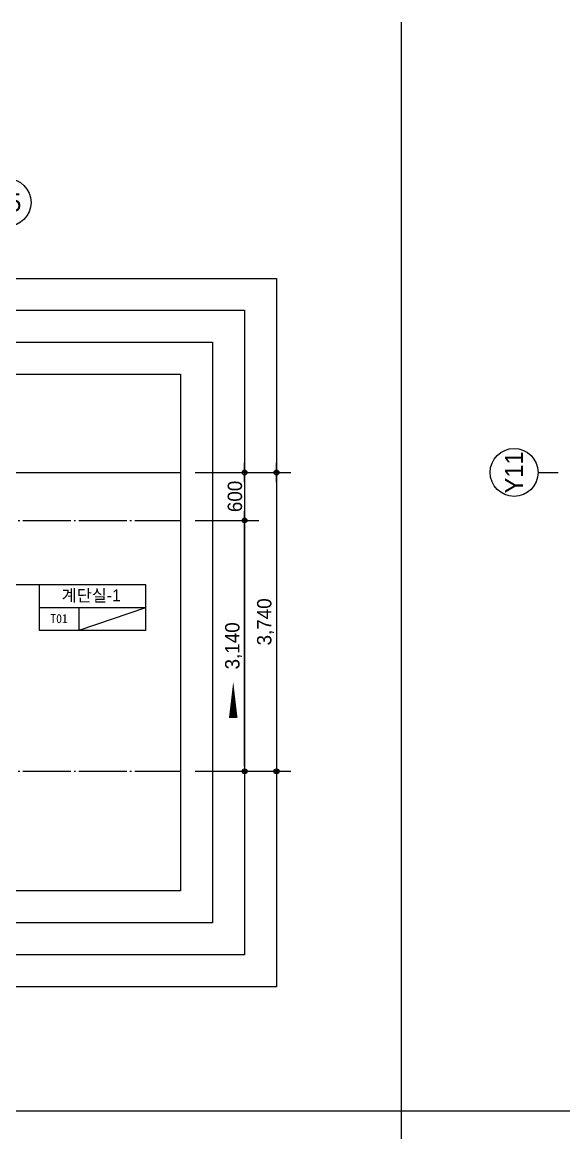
# Model space of a CAD drawing. Header units: millimetres. Extents: x 252711992 to 505989238, y 504776675 to 1009617600.
# Drawn here: x 252725345 to 252732126, y 504818065 to 504831962 of the extents above; entities that cross this region are included whole.
import ezdxf
from ezdxf.enums import TextEntityAlignment as Align
from ezdxf.xclip import XClip

# ---------------------------------------------------------------- set-up
doc = ezdxf.new("R2010")
doc.units = ezdxf.units.MM
doc.header["$XCLIPFRAME"] = 0
doc.linetypes.add('CEN', pattern=[35, 30, -2, 1, -2])
for name, color, linetype in [('$ZCDB_AUDIT_GENERATED_600D18', 7, 'Continuous'), ('4A.TEC CEN', 1, 'CEN'), ('4A.TEC TEXT 2', 3, 'Continuous'), ('4A.TEC 심볼', 7, 'Continuous'), ('ROM', 7, 'Continuous'), ('SYM', 1, 'Continuous'), ('TEXT', 7, 'Continuous')]:
    doc.layers.add(name, color=color, linetype=linetype)
doc.layers.add('DEFPOINT', color=135, linetype='Continuous', plot=False)
doc.styles.add('1', font='')
doc.styles.add('GHS', font='malgun.ttf')
doc.styles.add('나눔고딕', font='')
doc.styles.add('돋움', font='')
doc.styles.add('울릉도L', font='')
doc.styles.get('1').set_extended_font_data('DotumChe')
doc.styles.get('나눔고딕').set_extended_font_data('Dotum')
doc.styles.get('돋움').set_extended_font_data('Dotum')
doc.styles.get('울릉도L').set_extended_font_data('Dotum')
doc.dimstyles.new('DIM_600(외부치수)', dxfattribs={"dimscale": 400, "dimtxt": 3.3, "dimasz": 1, "dimexe": 2, "dimexo": 2, "dimgap": 1, "dimtad": 1, "dimdec": 0, "dimdsep": 46, "dimlunit": 6, "dimtxsty": '나눔고딕', "dimblk1": 'DIMDOT', "dimblk2": 'DIMDOT', "dimsah": 1, "dimcen": 2.5, "dimdle": 1.5, "dimclrd": 8, "dimclre": 8, "dimclrt": 3, "dimadec": 0, "dimazin": 0, "dimtfac": 1, "dimtdec": 0, "dimtix": 1, "dimtmove": 2, "dimatfit": 3, "dimldrblk": 'DIMDOT', "dimfxl": 1, "dimtvp": 1, "dimtolj": 1, "dimtzin": 0, "dimarcsym": 0})

# ---------------------------------------------------------------- blocks, each defined once
blk = doc.blocks.new('ccs122')
at = {"layer": '4A.TEC 심볼'}
blk.add_line((0, 8), (0, 3), dxfattribs=at)
blk.add_circle((0, 14), 6, dxfattribs=at)
at = {"layer": '4A.TEC TEXT 2', "color": 3, "style": 'GHS'}
blk.add_attdef('NO', text='', height=4.5, dxfattribs=at).set_placement((-0.01, 14.02), align=Align.MIDDLE_CENTER)
blk = doc.blocks.new('dwgFD3B')
at = {"layer": '4A.TEC CEN', "color": 250, "ltscale": 500}
blk.add_line((49194.51, -103936.83, -3333.33), (358000, -103936.83, -3333.33), dxfattribs=at)
blk = doc.blocks.new('A$C6C9969DE')
at = {"layer": 'ROM', "color": 0, "linetype": 'Continuous'}
for p, q in [((0, 510), (2400, 510)), ((900, 0), (900, 510))]:
    blk.add_line(p, q, dxfattribs=at)
blk.add_lwpolyline([(0, 0), (2400, 0), (2400, 1020), (0, 1020)], close=True, dxfattribs=at)
blk = doc.blocks.new('DIMDOT')
at = {"color": 0}
blk.add_line((-2, 0), (2, 0), dxfattribs=at)
for radius in [0.5, 0.25]:
    blk.add_circle((0, 0), radius, dxfattribs=at)
blk = doc.blocks.new('*D797')
at = {"layer": '$ZCDB_AUDIT_GENERATED_600D18', "color": 8, "lineweight": -2, "transparency": 16777216}
for p, q in [((252727509, 504826328), (252728709, 504826328)), ((252728529, 504826268), (252728529, 504822648)), ((252727509, 504822588), (252728709, 504822588))]:
    blk.add_line(p, q, dxfattribs=at)
at = {"layer": 'Defpoints', "color": 0, "transparency": 16777216}
for p in [(252727329, 504826328, 0), (252727329, 504822588, 0), (252728529, 504822588)]:
    blk.add_point(p, dxfattribs=at)
at = {"layer": '$ZCDB_AUDIT_GENERATED_600D18', "color": 8, "lineweight": -2, "transparency": 16777216, "xscale": 60, "yscale": 60, "zscale": 60}
for p, rotation in [((252728529, 504826328), 90), ((252728529, 504822588), 270)]:
    blk.add_blockref('DIMDOT', p, dxfattribs=dict(at, rotation=rotation))
at = {"layer": '$ZCDB_AUDIT_GENERATED_600D18', "color": 3, "transparency": 16777216, "insert": (252728392, 504824458), "char_height": 180, "attachment_point": 5, "rotation": 90, "style": '나눔고딕'}
blk.add_mtext('\\A1;3,740', dxfattribs=at)
blk = doc.blocks.new('*D798')
at = {"layer": '$ZCDB_AUDIT_GENERATED_600D18', "color": 8, "lineweight": -2, "transparency": 16777216}
for p, q in [((252727509, 504826328), (252728309, 504826328)), ((252728129, 504826268), (252728129, 504825788)), ((252727509, 504825728), (252728309, 504825728))]:
    blk.add_line(p, q, dxfattribs=at)
at = {"layer": 'Defpoints', "color": 0, "transparency": 16777216}
for p in [(252727329, 504826328, 0), (252727329, 504825728, 0), (252728129, 504825728)]:
    blk.add_point(p, dxfattribs=at)
at = {"layer": '$ZCDB_AUDIT_GENERATED_600D18', "color": 8, "lineweight": -2, "transparency": 16777216, "xscale": 60, "yscale": 60, "zscale": 60}
for p, rotation in [((252728129, 504826328), 90), ((252728129, 504825728), 270)]:
    blk.add_blockref('DIMDOT', p, dxfattribs=dict(at, rotation=rotation))
at = {"layer": '$ZCDB_AUDIT_GENERATED_600D18', "color": 3, "transparency": 16777216, "insert": (252728009, 504826028), "char_height": 180, "attachment_point": 5, "rotation": 90, "style": '나눔고딕'}
blk.add_mtext('\\A1;600', dxfattribs=at)
blk = doc.blocks.new('*D799')
at = {"layer": '$ZCDB_AUDIT_GENERATED_600D18', "color": 8, "lineweight": -2, "transparency": 16777216}
for p, q in [((252727509, 504825728), (252728309, 504825728)), ((252728129, 504822648), (252728129, 504825668)), ((252727509, 504822588), (252728309, 504822588))]:
    blk.add_line(p, q, dxfattribs=at)
at = {"layer": 'Defpoints', "color": 0, "transparency": 16777216}
for p in [(252727329, 504825728, 0), (252728129, 504825728), (252727329, 504822588, 0)]:
    blk.add_point(p, dxfattribs=at)
at = {"layer": '$ZCDB_AUDIT_GENERATED_600D18', "color": 8, "lineweight": -2, "transparency": 16777216, "xscale": 60, "yscale": 60, "zscale": 60}
for p, rotation in [((252728129, 504825728), 90), ((252728129, 504822588), 270)]:
    blk.add_blockref('DIMDOT', p, dxfattribs=dict(at, rotation=rotation))
at = {"layer": '$ZCDB_AUDIT_GENERATED_600D18', "color": 3, "transparency": 16777216, "insert": (252727992, 504824158), "char_height": 180, "attachment_point": 5, "rotation": 90, "style": '나눔고딕'}
blk.add_mtext('\\A1;3,140', dxfattribs=at)

msp = doc.modelspace()

# ---------------------------------------------------------------- linework, layer by layer
msp.add_line((252726059.09, 504824355.34), (252726892.42, 504824638.67))
at = {"layer": '4A.TEC CEN', "ltscale": 20}
for p, q in [((252715554.04, 504825728.18), (252727329.04, 504825728.18)), ((252715554.04, 504822588.18), (252727329.04, 504822588.18))]:
    msp.add_line(p, q, dxfattribs=at)
at = {"layer": 'DEFPOINT'}
for p, q in [((252730091.54, 504831962.29, 3333.33), (252730091.54, 504804712.29, 3333.33)), ((252748191.54, 504818337.29, 3333.33), (252711991.54, 504818337.29, 3333.33))]:
    msp.add_line(p, q, dxfattribs=at)
at = {"layer": 'DEFPOINT', "elevation": 3333.33}
for points in [[(252714354.04, 504828757.16), (252728529.04, 504828757.16), (252728529.04, 504819892.16), (252714354.04, 504819892.16)], [(252714754.04, 504828357.16), (252728129.04, 504828357.16), (252728129.04, 504820292.16), (252714754.04, 504820292.16)], [(252715154.04, 504827957.16), (252727729.04, 504827957.16), (252727729.04, 504820692.16), (252715154.04, 504820692.16)], [(252715554.04, 504827557.16), (252727329.04, 504827557.16), (252727329.04, 504821092.16), (252715554.04, 504821092.16)]]:
    msp.add_lwpolyline(points, close=True, dxfattribs=at)
at = {"layer": 'SYM'}
msp.add_lwpolyline([(252727987.23, 504823709.99, 0, 106.74, 0), (252727987.23, 504823257.12, 0, 0, 0), (252726674.28, 504823257.12, 0, 0, 0)], format="xyseb", dxfattribs=at)
at = {"layer": 'TEXT'}
msp.add_line((252725559.09, 504824922.01), (252724138.6, 504824922.01), dxfattribs=at)

# ---------------------------------------------------------------- block references
ref = msp.add_blockref('dwgFD3B', (252516347.67, 504930265.01, -1666.22))
XClip(ref).set_block_clipping_path([(199206.3709577918, -109172.850899756), (210981.3709591925, -102707.850900948)])
at = {"layer": '4A.TEC 심볼'}
ref = msp.add_blockref('ccs122', (252725155.3, 504829007.16, 0), dxfattribs=dict(at, xscale=49.99999977496833, yscale=49.99999977496833, zscale=49.99999977496833))
ref.add_attrib('NO', 'X5', dxfattribs={"layer": '0', "color": 3, "height": 225, "style": '울릉도L'}).set_placement((252725154.99, 504829708.06, 0), align=Align.MIDDLE_CENTER)
ref = msp.add_blockref('ccs122', (252732204.04, 504826328.18, -4999.55), dxfattribs=dict(at, xscale=49.99999977496833, yscale=49.99999977496833, zscale=49.99999977496833, rotation=90))
ref.add_attrib('NO', 'Y11', dxfattribs={"layer": '0', "color": 3, "height": 225, "rotation": 90, "style": '울릉도L'}).set_placement((252731503.15, 504826327.87, -4999.55), align=Align.MIDDLE_CENTER)
at = {"layer": 'TEXT', "xscale": 0.5555555568112274, "yscale": 0.5555555568112274, "zscale": 0.5555555568112274}
msp.add_blockref('A$C6C9969DE', (252725559.09, 504824355.34), dxfattribs=at)

# ---------------------------------------------------------------- texts
at = {"layer": 'TEXT'}
for s, height, style, p in [('계단실-1', 150, '돋움', (252726208.99, 504824789.5)), ('T01', 112.5, '1', (252725806.23, 504824499.03))]:
    msp.add_text(s, height=height, dxfattribs=dict(at, style=style)).set_placement(p, align=Align.MIDDLE_CENTER)

# ---------------------------------------------------------------- dimensions: what is measured, and where the dimension line sits
at = {"layer": '$ZCDB_AUDIT_GENERATED_600D18'}
for base, p1, p2, angle, picture, middle in [((252728529.04, 504822588.18, -4999.55), (252727329.04, 504826328.18, -4999.55), (252727329.04, 504822588.18, -4999.55), 270, '*D797', (252728391.58, 504824458.18, -4999.55)), ((252728129.04, 504825728.18, -4999.55), (252727329.04, 504826328.18, -4999.55), (252727329.04, 504825728.18, -4999.55), 270, '*D798', (252728008.92, 504826028.18, -4999.55)), ((252728129.04, 504825728.18, -4999.55), (252727329.04, 504822588.18, -4999.55), (252727329.04, 504825728.18, -4999.55), 90, '*D799', (252727991.58, 504824158.18, -4999.55))]:
    dim = msp.add_linear_dim(base=base, p1=p1, p2=p2, angle=angle, dimstyle='DIM_600(외부치수)', override={"dimscale": 300, "dimtxt": 0.6, "dimasz": 0.2, "dimexe": 0.6, "dimexo": 0.6, "dimgap": 0.1, "dimdec": 1, "dimblk1": 'DIMDOT', "dimblk2": 'DIMDOT', "dimdle": 0.5}, dxfattribs=at)
    dim.commit()
    dim.dimension.update_dxf_attribs({"geometry": picture, "text_midpoint": middle})

doc.saveas('drawing.dxf')
